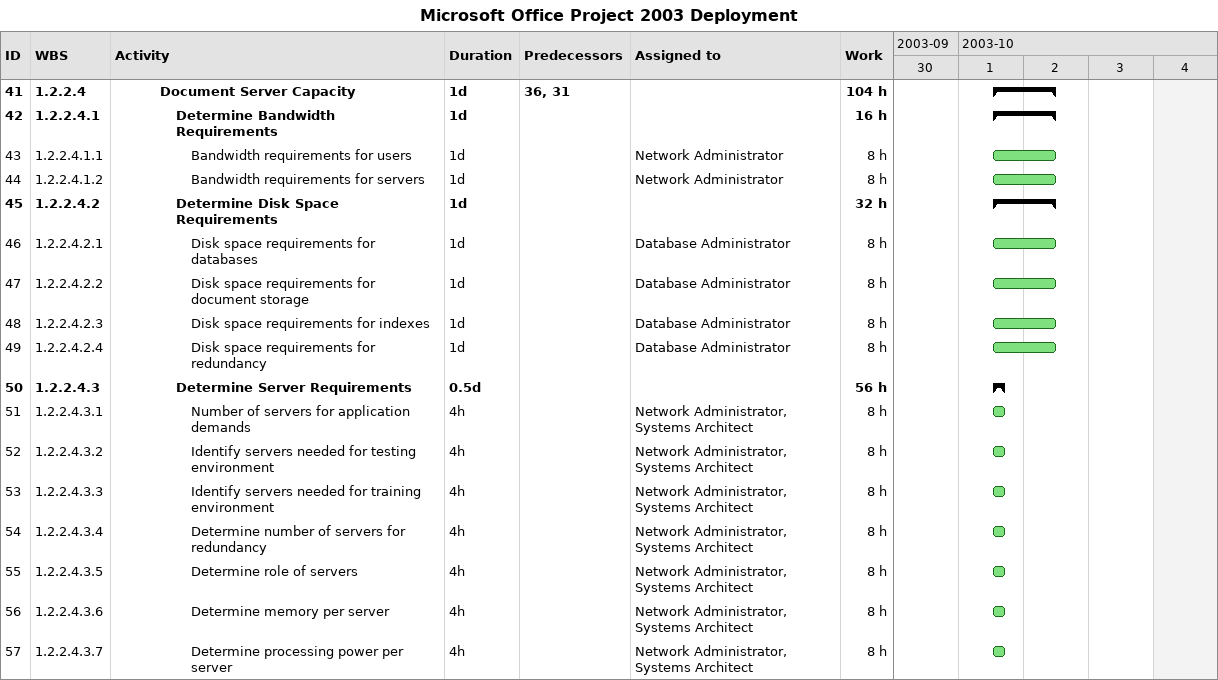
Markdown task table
Microsoft Office Project 2003 Deployment

| ID | WBS | Task | Duration | Start | Finish | Predecessors | Resources | Work (h) |
|---|---|---|---|---|---|---|---|---|
| 41 | 1.2.2.4 | **Document Server Capacity** | 1d | 2003-10-01 | 2003-10-02 | 36, 31 |  | 104 |
| 42 | 1.2.2.4.1 | **Determine Bandwidth Requirements** | 1d | 2003-10-01 | 2003-10-02 |  |  | 16 |
| 43 | 1.2.2.4.1.1 | Bandwidth requirements for users | 1d | 2003-10-01 | 2003-10-02 |  | Network Administrator | 8 |
| 44 | 1.2.2.4.1.2 | Bandwidth requirements for servers | 1d | 2003-10-01 | 2003-10-02 |  | Network Administrator | 8 |
| 45 | 1.2.2.4.2 | **Determine Disk Space Requirements** | 1d | 2003-10-01 | 2003-10-02 |  |  | 32 |
| 46 | 1.2.2.4.2.1 | Disk space requirements for databases | 1d | 2003-10-01 | 2003-10-02 |  | Database Administrator | 8 |
| 47 | 1.2.2.4.2.2 | Disk space requirements for document storage | 1d | 2003-10-01 | 2003-10-02 |  | Database Administrator | 8 |
| 48 | 1.2.2.4.2.3 | Disk space requirements for indexes | 1d | 2003-10-01 | 2003-10-02 |  | Database Administrator | 8 |
| 49 | 1.2.2.4.2.4 | Disk space requirements for redundancy | 1d | 2003-10-01 | 2003-10-02 |  | Database Administrator | 8 |
| 50 | 1.2.2.4.3 | **Determine Server Requirements** | 0.5d | 2003-10-01 | 2003-10-01 |  |  | 56 |
| 51 | 1.2.2.4.3.1 | Number of servers for application demands | 4h | 2003-10-01 | 2003-10-01 |  | Network Administrator, Systems Architect | 8 |
| 52 | 1.2.2.4.3.2 | Identify servers needed for testing environment | 4h | 2003-10-01 | 2003-10-01 |  | Network Administrator, Systems Architect | 8 |
| 53 | 1.2.2.4.3.3 | Identify servers needed for training environment | 4h | 2003-10-01 | 2003-10-01 |  | Network Administrator, Systems Architect | 8 |
| 54 | 1.2.2.4.3.4 | Determine number of servers for redundancy | 4h | 2003-10-01 | 2003-10-01 |  | Network Administrator, Systems Architect | 8 |
| 55 | 1.2.2.4.3.5 | Determine role of servers | 4h | 2003-10-01 | 2003-10-01 |  | Network Administrator, Systems Architect | 8 |
| 56 | 1.2.2.4.3.6 | Determine memory per server | 4h | 2003-10-01 | 2003-10-01 |  | Network Administrator, Systems Architect | 8 |
| 57 | 1.2.2.4.3.7 | Determine processing power per server | 4h | 2003-10-01 | 2003-10-01 |  | Network Administrator, Systems Architect | 8 |
